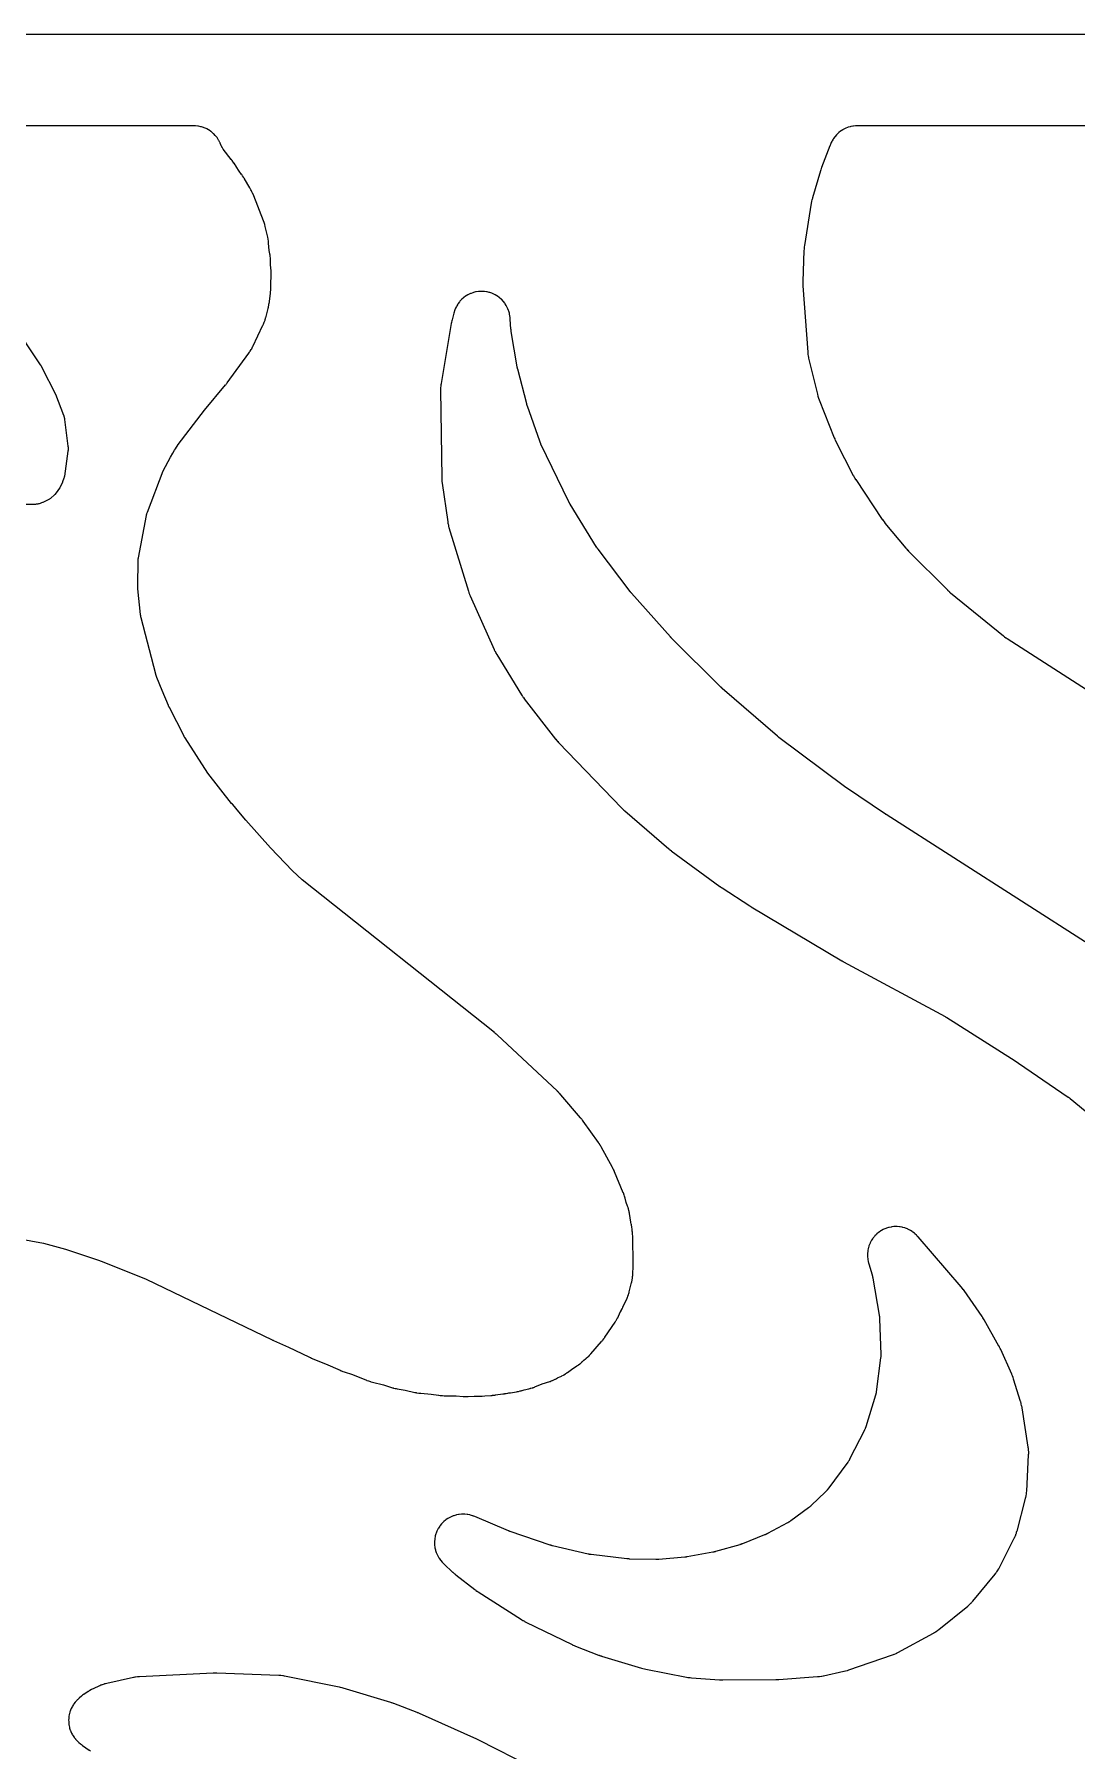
# Model space of a CAD drawing. Header units: millimetres. Extents: x 0 to 300, y 0 to 300.
# Drawn here: x 117.7 to 208.9, y 150 to 300.1 of the extents above; entities that cross this region are included whole.
import ezdxf

# ---------------------------------------------------------------- set-up
doc = ezdxf.new("R2010")
doc.units = ezdxf.units.MM
doc.layers.add('CUT', color=7, linetype='CONTINUOUS')

msp = doc.modelspace()

# ---------------------------------------------------------------- linework, layer by layer
at = {"layer": 'CUT'}
for points in [[(1.4375, 300.0625), (298.5266, 300.0625), (299.4119, 300.0625), (299.4853, 300.0589), (299.5435, 300.0503), (299.6005, 300.036), (299.6559, 300.0162), (299.7091, 299.991), (299.7595, 299.9608), (299.8068, 299.9257), (299.8503, 299.8863), (299.8898, 299.8427), (299.9249, 299.7954), (299.9551, 299.745), (299.9802, 299.6918), (300.0001, 299.6365), (300.0143, 299.5794), (300.023, 299.5212), (300.0266, 299.4478), (300.0266, 298.5625), (300.0266, 1.4375)], [(114.3996, 195.144), (118.5359, 194.3848), (120.4725, 193.8563), (123.3666, 192.8916), (123.8387, 192.7055), (127.5262, 191.2347), (138.5505, 185.9152), (138.5541, 185.9134), (138.5798, 185.9013), (138.5837, 185.8994), (138.6158, 185.8845), (138.6197, 185.8827), (138.6451, 185.8711), (138.6493, 185.8692), (139.9609, 185.2824), (141.7383, 184.4301), (141.7465, 184.4262), (141.8041, 184.3996), (141.8131, 184.3956), (141.8854, 184.3636), (141.8943, 184.3598), (141.9518, 184.3355), (141.9613, 184.3316), (143.1989, 183.8336), (144.4808, 183.2601), (144.4949, 183.254), (144.5871, 183.2156), (144.6013, 183.2098), (144.7182, 183.1646), (144.7326, 183.1592), (144.8266, 183.1255), (144.8411, 183.1205), (145.5583, 182.8843), (146.8005, 182.3844), (146.821, 182.3766), (146.955, 182.3283), (146.9757, 182.3213), (147.1459, 182.2669), (147.1669, 182.2606), (147.304, 182.2222), (147.3252, 182.2167), (148.2904, 181.9841), (148.9781, 181.7576), (148.9899, 181.7538), (149.0668, 181.7302), (149.0786, 181.7267), (149.1252, 181.7135), (149.1491, 181.7072), (149.3054, 181.6697), (149.3296, 181.6644), (149.377, 181.6551), (149.3891, 181.6528), (149.4683, 181.6389), (149.4805, 181.6369), (150.1818, 181.5285), (151.0284, 181.3246), (151.0403, 181.3218), (151.1181, 181.3047), (151.1301, 181.3022), (151.1771, 181.2929), (151.2012, 181.2887), (151.3585, 181.2641), (151.3828, 181.2609), (151.4303, 181.2554), (151.4425, 181.2541), (151.5218, 181.2467), (151.534, 181.2457), (152.4418, 181.1793), (153.0839, 181.08), (153.1043, 181.0773), (153.2367, 181.0614), (153.2572, 181.0593), (153.4239, 181.0451), (153.4444, 181.0437), (153.5776, 181.037), (153.5982, 181.0363), (154.6268, 181.0194), (155.2317, 180.9751), (155.2493, 180.9741), (155.3642, 180.9691), (155.3819, 180.9686), (155.5261, 180.9665), (155.5438, 180.9666), (155.6587, 180.9683), (155.6764, 180.9689), (156.2186, 180.9932), (156.4411, 180.9895), (156.459, 180.9895), (156.5754, 180.9911), (156.5933, 180.9916), (156.7392, 180.9979), (156.7571, 180.9989), (156.8732, 181.0075), (156.891, 181.009), (157.1371, 181.0345), (157.6621, 181.058), (157.6783, 181.059), (157.7833, 181.0666), (157.7995, 181.0679), (157.9311, 181.081), (157.9472, 181.0828), (158.0517, 181.096), (158.0677, 181.0983), (158.7039, 181.1964), (158.8612, 181.2126), (158.8772, 181.2145), (158.9806, 181.228), (158.9965, 181.2303), (159.1258, 181.2507), (159.1416, 181.2534), (159.2441, 181.2724), (159.2599, 181.2755), (159.3713, 181.2993), (159.9062, 181.3817), (159.9173, 181.3835), (159.9949, 181.397), (160.0064, 181.3991), (160.057, 181.4089), (160.0813, 181.4141), (160.2321, 181.4499), (160.2552, 181.4558), (160.2952, 181.467), (160.306, 181.4701), (160.3805, 181.4925), (160.3926, 181.4962), (160.5805, 181.5569), (160.981, 181.6423), (160.9937, 181.6451), (161.0759, 181.6645), (161.0885, 181.6676), (161.1377, 181.6804), (161.1627, 181.6874), (161.3242, 181.7368), (161.3489, 181.7449), (161.3968, 181.7618), (161.409, 181.7663), (161.488, 181.7962), (161.5001, 181.8009), (162.1607, 182.0673), (162.8205, 182.2804), (162.8378, 182.2863), (162.9497, 182.3262), (162.9668, 182.3326), (163.0331, 182.3586), (163.0667, 182.3729), (163.282, 182.4728), (163.3147, 182.4892), (163.3774, 182.523), (163.3933, 182.5319), (163.496, 182.5915), (163.5117, 182.6009), (163.5623, 182.6324), (163.6871, 182.6827), (163.6993, 182.6878), (163.7783, 182.7217), (163.7904, 182.727), (163.8374, 182.7484), (163.8612, 182.7599), (164.0122, 182.8369), (164.0582, 182.8629), (164.2018, 182.9529), (164.2239, 182.9674), (164.2664, 182.9967), (164.2772, 183.0044), (164.3469, 183.0547), (164.3575, 183.0625), (164.8324, 183.4218), (165.1672, 183.6299), (165.1779, 183.6367), (165.2472, 183.6819), (165.2578, 183.6889), (165.299, 183.717), (165.3197, 183.7318), (165.4505, 183.8294), (165.49, 183.8615), (165.6121, 183.9699), (165.6308, 183.9872), (165.6666, 184.0218), (165.6756, 184.0307), (165.7339, 184.0895), (165.7428, 184.0986), (165.7831, 184.1411), (165.9311, 184.253), (165.9432, 184.2624), (166.021, 184.3245), (166.0329, 184.3342), (166.0787, 184.3727), (166.1016, 184.393), (166.2473, 184.5286), (166.2692, 184.5501), (166.3108, 184.593), (166.3213, 184.6042), (166.3888, 184.6774), (166.399, 184.6888), (167.3461, 185.7713), (167.3582, 185.7854), (167.4347, 185.8786), (167.4463, 185.8931), (167.5387, 186.013), (167.5498, 186.0279), (167.6205, 186.1256), (167.6311, 186.1408), (168.5227, 187.4579), (168.5284, 187.4665), (168.5681, 187.5274), (168.574, 187.5366), (168.5993, 187.577), (168.6111, 187.5967), (168.6825, 187.7209), (168.6931, 187.7403), (168.711, 187.7742), (168.7158, 187.7835), (168.7481, 187.8477), (168.7533, 187.8581), (168.9779, 188.3258), (168.9885, 188.3429), (168.9984, 188.3595), (169.0613, 188.4682), (169.0706, 188.4851), (169.145, 188.6241), (169.1539, 188.6412), (169.2096, 188.7538), (169.2179, 188.7713), (169.5733, 189.5521), (169.5786, 189.5642), (169.6125, 189.6433), (169.6176, 189.6555), (169.6369, 189.7034), (169.6462, 189.7282), (169.7034, 189.8904), (169.7117, 189.9155), (169.7267, 189.965), (169.7304, 189.9777), (169.7535, 190.0605), (169.757, 190.0733), (169.7597, 190.0838), (169.7627, 190.0946), (169.7666, 190.1089), (169.9737, 190.9195), (169.9774, 190.9346), (169.9999, 191.033), (170.0031, 191.0482), (170.0151, 191.1077), (170.0204, 191.1383), (170.0499, 191.3379), (170.0537, 191.3687), (170.0594, 191.4291), (170.0607, 191.4446), (170.0676, 191.5453), (170.0685, 191.5608), (170.1072, 192.4573), (170.1075, 192.465), (170.1091, 192.5183), (170.1093, 192.5265), (170.1104, 192.5929), (170.1105, 192.601), (170.1106, 192.6535), (170.1106, 192.6621), (170.0869, 194.7953), (170.0863, 194.8169), (170.0796, 194.9572), (170.0782, 194.9788), (170.0636, 195.1544), (170.0614, 195.1759), (170.0447, 195.3154), (170.0417, 195.3368), (170.0286, 195.4209), (170.0273, 195.4578), (170.0265, 195.4749), (170.0223, 195.5419), (170.0191, 195.5762), (169.9924, 195.798), (169.9873, 195.832), (169.9754, 195.8981), (169.9721, 195.915), (169.9492, 196.0244), (169.9455, 196.0412), (169.9049, 196.2107), (169.785, 196.9772), (169.7823, 196.9926), (169.7639, 197.093), (169.7609, 197.1084), (169.7483, 197.1684), (169.741, 197.1989), (169.6886, 197.396), (169.6797, 197.4261), (169.6609, 197.4844), (169.6559, 197.4993), (169.622, 197.5956), (169.6166, 197.6103), (169.4921, 197.9364), (169.4066, 198.2938), (169.4037, 198.3057), (169.3836, 198.3826), (169.3804, 198.3944), (169.3674, 198.4405), (169.3602, 198.4639), (169.3108, 198.615), (169.3027, 198.6381), (169.2859, 198.6829), (169.2815, 198.6943), (169.2522, 198.7683), (169.2476, 198.7796), (168.4847, 200.5942), (168.4787, 200.608), (168.4384, 200.6976), (168.432, 200.7113), (168.3785, 200.8224), (168.3718, 200.8359), (168.327, 200.9233), (168.32, 200.9367), (168.2892, 200.9932), (167.3128, 202.7859), (167.3123, 202.7867), (167.3033, 202.8027), (167.2429, 202.906), (167.2334, 202.9217), (167.1536, 203.0488), (167.1436, 203.0643), (167.077, 203.1636), (167.0665, 203.1787), (165.7327, 205.0415), (165.725, 205.052), (165.6742, 205.1199), (165.6662, 205.1302), (165.6483, 205.1531), (165.6464, 205.1555), (165.6063, 205.2066), (165.6005, 205.214), (165.6003, 205.2143), (165.5807, 205.2392), (165.5726, 205.2494), (165.5188, 205.3149), (165.5104, 205.3249), (163.7692, 207.3553), (163.7583, 207.3677), (163.6863, 207.4472), (163.675, 207.4593), (163.5818, 207.5566), (163.5702, 207.5683), (163.4939, 207.6438), (163.4937, 207.644), (163.4934, 207.6442), (163.4815, 207.6557), (158.2191, 212.5772), (158.2101, 212.5854), (158.1511, 212.6385), (158.1419, 212.6465), (158.1302, 212.6566), (158.0606, 212.7168), (158.0516, 212.7244), (157.9921, 212.7738), (157.9823, 212.7818), (141.179, 226.1496), (140.323, 226.9401), (138.3997, 228.9495), (136.235, 231.3413), (135.471, 232.2568), (135.2351, 232.5394), (135.0618, 232.7471), (134.9954, 232.8267), (132.9121, 235.4615), (130.9259, 238.5438), (130.9198, 238.5533), (130.9058, 238.5756), (130.8999, 238.5853), (130.8927, 238.597), (130.8869, 238.6067), (130.8734, 238.6294), (130.8677, 238.6392), (130.8613, 238.6505), (130.8557, 238.6603), (130.8457, 238.6781), (130.8432, 238.683), (130.8384, 238.6922), (129.5533, 241.207), (129.549, 241.2154), (129.5393, 241.235), (129.5351, 241.2434), (129.5302, 241.2535), (129.5262, 241.2619), (129.5169, 241.2815), (129.513, 241.29), (129.5085, 241.2997), (129.5047, 241.3082), (129.4958, 241.3281), (129.492, 241.3366), (129.4875, 241.3471), (129.4838, 241.3557), (129.4753, 241.3757), (129.4717, 241.3843), (128.936, 242.6899), (128.4673, 243.832), (128.4616, 243.846), (128.4488, 243.8789), (128.4434, 243.893), (128.437, 243.9103), (128.4318, 243.9245), (128.4201, 243.9578), (128.4152, 243.9721), (128.4097, 243.9886), (128.405, 244.0029), (128.3944, 244.0366), (128.39, 244.0511), (128.3847, 244.0687), (128.3806, 244.0833), (128.3711, 244.1173), (128.3672, 244.1319), (127.0853, 249.0495), (127.0836, 249.0564), (127.0796, 249.0723), (127.0788, 249.0753), (127.0717, 249.1064), (127.0584, 249.169), (127.0542, 249.1905), (127.0494, 249.2206), (127.0382, 249.3007), (127.034, 249.3351), (126.8069, 251.5824), (126.8057, 251.5952), (126.8031, 251.6249), (126.8021, 251.6376), (126.801, 251.6528), (126.8002, 251.6655), (126.7984, 251.6949), (126.7978, 251.7075), (126.7971, 251.7221), (126.7967, 251.7348), (126.7958, 251.7644), (126.7955, 251.7771), (126.7952, 251.7925), (126.7951, 251.8052), (126.7951, 251.8348), (126.7951, 251.8475), (126.8215, 254.0184), (126.8216, 254.0283), (126.822, 254.0437), (126.8229, 254.0691), (126.8247, 254.1031), (126.8254, 254.1133), (126.8259, 254.1186), (126.8264, 254.1236), (126.8298, 254.1532), (126.8385, 254.2188), (126.8446, 254.258), (126.8469, 254.2712), (126.8487, 254.281), (127.5496, 257.9839), (127.5515, 257.9938), (127.5546, 258.0092), (127.5601, 258.0345), (127.5679, 258.0683), (127.5753, 258.0982), (127.5817, 258.1219), (127.5854, 258.1353), (127.5868, 258.1403), (127.5956, 258.1693), (127.6162, 258.2335), (127.6293, 258.2716), (127.6341, 258.2844), (127.6377, 258.2939), (129.0246, 261.9064), (129.6389, 263.107), (129.8549, 263.4551), (130.0134, 263.7105), (130.0855, 263.8267), (130.323, 264.2094), (132.6402, 267.2048), (134.4717, 269.4056), (134.4774, 269.4126), (134.5169, 269.4615), (134.5229, 269.4691), (134.5711, 269.5308), (134.5769, 269.5383), (134.6142, 269.5877), (134.6202, 269.5959), (136.5058, 272.1812), (136.5139, 272.1926), (136.5657, 272.2671), (136.5735, 272.2786), (136.6035, 272.3241), (136.6184, 272.3478), (136.7111, 272.5036), (136.7248, 272.5279), (136.7505, 272.5759), (136.757, 272.5883), (136.7646, 272.6035), (136.782, 272.6356), (136.7895, 272.65), (136.8371, 272.7438), (136.8443, 272.7583), (137.736, 274.6397), (137.7436, 274.6565), (137.7468, 274.6638), (137.7716, 274.7158), (137.7776, 274.7289), (137.816, 274.8149), (137.8218, 274.8282), (137.8436, 274.8804), (137.8541, 274.9074), (137.9182, 275.0844), (137.9274, 275.1119), (137.9441, 275.166), (137.9482, 275.1799), (137.9737, 275.2705), (137.9775, 275.2845), (138.1866, 276.1006), (138.1905, 276.1167), (138.2143, 276.2217), (138.2178, 276.2379), (138.244, 276.3704), (138.247, 276.3867), (138.265, 276.4928), (138.2676, 276.5092), (138.3922, 277.3909), (138.3936, 277.4013), (138.4026, 277.4745), (138.4038, 277.4854), (138.4089, 277.5335), (138.4109, 277.5567), (138.4204, 277.7015), (138.4214, 277.7239), (138.4225, 277.7628), (138.4227, 277.7733), (138.4235, 277.8462), (138.4235, 277.858), (138.4187, 278.4011), (138.4549, 278.8208), (138.4559, 278.834), (138.4614, 278.9198), (138.4621, 278.9331), (138.4642, 278.9847), (138.4648, 279.0112), (138.4644, 279.1832), (138.4637, 279.2096), (138.4613, 279.2613), (138.4606, 279.2745), (138.4547, 279.3603), (138.4537, 279.3735), (138.4051, 279.909), (138.4015, 280.3149), (138.4012, 280.3281), (138.3985, 280.4137), (138.398, 280.4269), (138.3953, 280.4784), (138.3933, 280.5047), (138.3767, 280.6752), (138.3736, 280.7014), (138.3663, 280.7524), (138.3643, 280.7655), (138.3504, 280.85), (138.3481, 280.863), (138.2908, 281.1697), (138.2325, 281.8131), (138.2303, 281.8334), (138.2137, 281.9654), (138.2109, 281.9856), (138.1845, 282.1504), (138.1809, 282.1705), (138.1554, 282.3011), (138.1512, 282.3211), (137.9347, 283.259), (137.9295, 283.2795), (137.8939, 283.4122), (137.8881, 283.4326), (137.8376, 283.5974), (137.831, 283.6175), (137.7862, 283.7474), (137.7789, 283.7672), (136.9417, 285.9395), (136.9364, 285.9528), (136.9011, 286.0383), (136.8955, 286.0514), (136.873, 286.1023), (136.8609, 286.1281), (136.7783, 286.2936), (136.765, 286.3188), (136.7378, 286.3673), (136.7307, 286.3797), (136.6836, 286.4594), (136.6762, 286.4715), (136.5785, 286.6281), (136.1195, 287.4343), (136.1104, 287.4497), (136.0497, 287.5492), (136.0401, 287.5644), (135.9603, 287.6869), (135.9503, 287.7018), (135.8838, 287.7975), (135.8733, 287.812), (135.661, 288.0989), (135.3983, 288.52), (135.3878, 288.5362), (135.3181, 288.6404), (135.3071, 288.6562), (135.2155, 288.784), (135.204, 288.7995), (135.1278, 288.8989), (135.1158, 288.914), (135.0946, 288.9399), (135.0379, 289.021), (135.0298, 289.0323), (134.9764, 289.1049), (134.9681, 289.116), (134.2729, 290.0178), (134.2663, 290.0264), (134.263, 290.0308), (134.2337, 290.0722), (134.1958, 290.129), (134.1543, 290.1976), (134.1289, 290.2442), (134.0938, 290.316), (134.0614, 290.3904), (134.0547, 290.4063), (134.0155, 290.5014), (134.0095, 290.5153), (133.9858, 290.569), (133.9729, 290.5962), (133.8861, 290.7685), (133.8564, 290.8209), (133.7541, 290.9814), (133.7193, 291.0305), (133.6015, 291.18), (133.5619, 291.2254), (133.4297, 291.3623), (133.3858, 291.4035), (133.2406, 291.5265), (133.1927, 291.563), (133.0359, 291.6709), (132.9846, 291.7024), (132.8178, 291.794), (132.7636, 291.8203), (132.5885, 291.8947), (132.5319, 291.9154), (132.3502, 291.9718), (132.2918, 291.9868), (132.1054, 292.0247), (132.0458, 292.0338), (131.8538, 292.0531), (131.8238, 292.0554), (131.7651, 292.0583), (131.7501, 292.0589), (131.6522, 292.0614), (131.6372, 292.0615), (111.0882, 292.0615)], [(231.3528, 292.0615), (189.7582, 292.0615), (189.744, 292.0614), (189.652, 292.0592), (189.6378, 292.0587), (189.5826, 292.0561), (189.5543, 292.0541), (189.3736, 292.037), (189.3175, 292.029), (189.1416, 291.9953), (189.0865, 291.9821), (188.9146, 291.932), (188.861, 291.9137), (188.6946, 291.8476), (188.643, 291.8243), (188.4835, 291.7428), (188.4343, 291.7147), (188.2832, 291.6186), (188.2369, 291.5859), (188.0956, 291.476), (188.0525, 291.4392), (187.9222, 291.3164), (187.8828, 291.2756), (187.7646, 291.1411), (187.7293, 291.0968), (187.6243, 290.9518), (187.5933, 290.9044), (187.5024, 290.75), (187.476, 290.6999), (187.3991, 290.5355), (187.3877, 290.5095), (187.3653, 290.455), (187.3608, 290.4438), (187.3324, 290.3707), (187.3282, 290.3594), (187.3241, 290.3482), (187.3214, 290.3409), (187.315, 290.324), (187.3123, 290.3168), (186.5799, 288.4137), (186.5759, 288.4032), (186.5491, 288.3293), (186.5451, 288.3179), (186.5135, 288.2252), (186.5098, 288.214), (186.4863, 288.1402), (186.4825, 288.1281), (185.7842, 285.766), (185.779, 285.7473), (185.7473, 285.6259), (185.7427, 285.6071), (185.7079, 285.4536), (185.7039, 285.4347), (185.6801, 285.3114), (185.6768, 285.2924), (185.0873, 281.608), (185.0847, 281.5898), (185.0694, 281.4713), (185.0673, 281.453), (185.0528, 281.3038), (185.0513, 281.2855), (185.0433, 281.1662), (185.0424, 281.1479), (184.9456, 278.4662), (184.9453, 278.45), (184.9443, 278.3451), (184.9444, 278.329), (184.9467, 278.1973), (184.9472, 278.1812), (184.9519, 278.0764), (184.9528, 278.0603), (185.3675, 272.276), (185.3686, 272.2636), (185.3761, 272.1827), (185.3773, 272.1702), (185.3829, 272.1217), (185.3862, 272.0969), (185.4113, 271.9364), (185.4156, 271.9118), (185.4252, 271.8639), (185.4277, 271.8516), (185.4453, 271.7723), (185.4481, 271.7601), (186.2176, 268.592), (186.2228, 268.5719), (186.2593, 268.4418), (186.2652, 268.4218), (186.3165, 268.2602), (186.3232, 268.2405), (186.3686, 268.1132), (186.3759, 268.0938), (187.6857, 264.7849), (187.6912, 264.7715), (187.7282, 264.6844), (187.734, 264.6711), (187.783, 264.5629), (187.7892, 264.5497), (187.8303, 264.4645), (187.8368, 264.4515), (189.3512, 261.4993), (189.3592, 261.4842), (189.4128, 261.3868), (189.4212, 261.3719), (189.4919, 261.2516), (189.5007, 261.237), (189.5597, 261.1428), (189.569, 261.1284), (191.8867, 257.6519), (191.8957, 257.6389), (191.9551, 257.5547), (191.9644, 257.5419), (192.0417, 257.4382), (192.0513, 257.4256), (192.1151, 257.3447), (192.125, 257.3324), (193.9559, 255.1307), (193.9648, 255.1202), (194.0235, 255.0528), (194.0327, 255.0425), (194.1083, 254.9596), (194.1177, 254.9495), (194.1795, 254.8849), (194.1891, 254.8751), (197.5822, 251.482), (197.5932, 251.4713), (197.6655, 251.4026), (197.6767, 251.3922), (197.7697, 251.3083), (197.7812, 251.2982), (197.857, 251.2332), (197.8687, 251.2234), (202.4747, 247.4754), (202.4878, 247.465), (202.5741, 247.3987), (202.5876, 247.3886), (202.6982, 247.3084), (202.7119, 247.2988), (202.8018, 247.2374), (202.8157, 247.2281), (213.419, 240.4111)], [(209.9689, 220.4909), (192.2193, 231.8464), (192.2091, 231.853), (192.2003, 231.8587), (192.1943, 231.8626), (192.1801, 231.872), (192.174, 231.8761), (188.6669, 234.2413), (188.6632, 234.2439), (188.6544, 234.2499), (188.6507, 234.2524), (188.6419, 234.2585), (188.6373, 234.2617), (188.6267, 234.2691), (188.6221, 234.2723), (188.6169, 234.276), (188.6124, 234.2792), (188.6018, 234.2868), (188.5979, 234.2896), (188.5894, 234.2958), (188.5774, 234.3047), (188.5721, 234.3086), (182.8512, 238.5928), (182.846, 238.5967), (182.834, 238.6059), (182.8288, 238.6098), (182.8166, 238.6193), (182.8103, 238.6242), (182.7957, 238.6356), (182.7894, 238.6406), (182.7823, 238.6463), (182.776, 238.6513), (182.7616, 238.6631), (182.7554, 238.6682), (182.7523, 238.6707), (182.7451, 238.6768), (182.7283, 238.6911), (182.7211, 238.6972), (177.9036, 242.8685), (177.8989, 242.8726), (177.8879, 242.8823), (177.8832, 242.8864), (177.872, 242.8964), (177.8663, 242.9015), (177.853, 242.9136), (177.8473, 242.9188), (177.8407, 242.9248), (177.8351, 242.93), (177.8219, 242.9424), (177.8163, 242.9477), (177.8135, 242.9504), (177.8069, 242.9567), (177.7917, 242.9716), (177.7851, 242.978), (173.4661, 247.2692), (173.4621, 247.2733), (173.4527, 247.2827), (173.4487, 247.2868), (173.4392, 247.2965), (173.4343, 247.3015), (173.423, 247.3132), (173.4181, 247.3183), (173.4125, 247.3242), (173.4077, 247.3293), (173.3965, 247.3412), (173.3918, 247.3464), (173.3894, 247.349), (173.3838, 247.3551), (173.3707, 247.3695), (173.3652, 247.3757), (169.967, 251.2011), (169.9623, 251.2065), (169.9513, 251.2191), (169.9466, 251.2245), (169.9355, 251.2374), (169.9298, 251.2441), (169.9166, 251.2597), (169.911, 251.2664), (169.9045, 251.2742), (169.8989, 251.2811), (169.886, 251.297), (169.8805, 251.3039), (169.8777, 251.3074), (169.8713, 251.3156), (169.8564, 251.3347), (169.8501, 251.343), (167.038, 255.0557), (167.0317, 255.0642), (167.0171, 255.084), (167.0109, 255.0925), (167.0034, 255.1028), (166.9973, 255.1113), (166.9833, 255.1313), (166.9773, 255.1399), (166.9704, 255.1499), (166.9645, 255.1586), (166.9509, 255.179), (166.9451, 255.1877), (166.9381, 255.1985), (166.9324, 255.2073), (166.9193, 255.228), (166.9137, 255.2368), (164.5986, 258.9723), (164.5924, 258.9825), (164.578, 259.0064), (164.5719, 259.0167), (164.5645, 259.0293), (164.5586, 259.0397), (164.5448, 259.0639), (164.539, 259.0744), (164.5324, 259.0864), (164.5267, 259.097), (164.5136, 259.1216), (164.5081, 259.1322), (164.5014, 259.1452), (164.496, 259.1558), (164.4836, 259.1808), (164.4783, 259.1916), (162.047, 264.2436), (162.0417, 264.2547), (162.0296, 264.2808), (162.0245, 264.2921), (162.0183, 264.3058), (162.0133, 264.3171), (162.0019, 264.3435), (161.9971, 264.3549), (161.9917, 264.3679), (161.987, 264.3794), (161.9764, 264.4061), (161.9719, 264.4176), (161.9665, 264.4316), (161.9621, 264.4432), (161.9522, 264.4702), (161.948, 264.4818), (160.8653, 267.5533), (160.8622, 267.5622), (160.855, 267.5831), (160.852, 267.5921), (160.8484, 267.603), (160.8455, 267.612), (160.8388, 267.6331), (160.836, 267.6421), (160.8328, 267.6525), (160.8301, 267.6616), (160.8239, 267.6828), (160.8213, 267.6918), (160.8181, 267.703), (160.8156, 267.7121), (160.8098, 267.7334), (160.8074, 267.7425), (160.0109, 270.8001), (160.0084, 270.8097), (160.0029, 270.832), (160.0005, 270.8417), (159.9977, 270.8534), (159.9955, 270.863), (159.9904, 270.8855), (159.9883, 270.8952), (159.9859, 270.9063), (159.9839, 270.916), (159.9793, 270.9386), (159.9774, 270.9483), (159.9751, 270.9602), (159.9733, 270.9699), (159.9693, 270.9926), (159.9676, 271.0024), (159.4493, 274.0779), (159.4477, 274.088), (159.444, 274.1115), (159.4424, 274.1216), (159.4406, 274.134), (159.4392, 274.1441), (159.4361, 274.1677), (159.4348, 274.1779), (159.4333, 274.1896), (159.4322, 274.1997), (159.4295, 274.2234), (159.4285, 274.2336), (159.4272, 274.246), (159.4263, 274.2562), (159.4242, 274.2799), (159.4234, 274.2901), (159.3572, 275.1585), (159.3522, 275.2236), (159.3509, 275.238), (159.3415, 275.3318), (159.3399, 275.3463), (159.3328, 275.4025), (159.3285, 275.4312), (159.2966, 275.6143), (159.2839, 275.6709), (159.235, 275.8476), (159.2169, 275.9027), (159.1512, 276.074), (159.1279, 276.127), (159.046, 276.2911), (159.0176, 276.3417), (158.9203, 276.4971), (158.8871, 276.5447), (158.7752, 276.69), (158.7377, 276.7342), (158.6123, 276.868), (158.5706, 276.9083), (158.4329, 277.0294), (158.3875, 277.0655), (158.2387, 277.1727), (158.1901, 277.2043), (158.0316, 277.2966), (157.9802, 277.3234), (157.8135, 277.4), (157.7597, 277.4216), (157.5865, 277.4818), (157.5309, 277.4982), (157.3526, 277.5413), (157.2957, 277.5522), (157.1141, 277.5779), (157.0564, 277.5833), (156.8732, 277.5914), (156.8152, 277.5911), (156.632, 277.5815), (156.5743, 277.5757), (156.393, 277.5484), (156.3361, 277.537), (156.1583, 277.4923), (156.1028, 277.4755), (155.93, 277.4139), (155.8764, 277.3918), (155.7105, 277.3138), (155.6592, 277.2866), (155.5016, 277.1929), (155.4532, 277.1609), (155.3053, 277.0524), (155.2603, 277.0159), (155.1236, 276.8937), (155.0823, 276.853), (154.958, 276.7181), (154.9208, 276.6736), (154.8101, 276.5274), (154.7774, 276.4795), (154.6814, 276.3233), (154.6534, 276.2725), (154.573, 276.1077), (154.55, 276.0544), (154.4849, 275.8803), (154.4755, 275.8529), (154.4582, 275.7989), (154.454, 275.785), (154.4274, 275.6946), (154.4235, 275.6806), (154.2723, 275.1143), (154.2688, 275.1008), (154.2474, 275.0125), (154.2443, 274.9989), (154.22, 274.8874), (154.2172, 274.8738), (154.2, 274.7846), (154.1975, 274.7708), (153.3087, 269.5255), (153.3066, 269.5121), (153.2938, 269.4247), (153.292, 269.4113), (153.2855, 269.3586), (153.2828, 269.3316), (153.2692, 269.1555), (153.2677, 269.1284), (153.266, 269.0754), (153.2657, 269.0618), (153.2649, 268.9735), (153.2649, 268.9599), (153.2652, 268.9393), (153.3671, 261.2949), (153.3677, 261.2755), (153.3734, 261.1498), (153.3746, 261.1305), (153.3869, 260.9731), (153.3887, 260.9539), (153.4026, 260.8288), (153.405, 260.8096), (153.8902, 257.4256), (153.8918, 257.4148), (153.904, 257.3394), (153.906, 257.3282), (153.9149, 257.2789), (153.9197, 257.2553), (153.9525, 257.1085), (153.958, 257.086), (153.9683, 257.047), (153.9712, 257.0365), (153.9918, 256.9639), (153.9952, 256.9521), (155.6984, 251.3905), (155.704, 251.373), (155.7426, 251.2597), (155.7488, 251.2424), (155.8015, 251.1018), (155.8082, 251.0847), (155.8536, 250.974), (155.8608, 250.957), (157.9547, 246.2674), (157.9629, 246.2497), (158.0183, 246.1358), (158.0271, 246.1184), (158.1012, 245.9777), (158.1106, 245.9606), (158.1732, 245.8505), (158.1832, 245.8337), (160.3389, 242.317), (160.3479, 242.3028), (160.4074, 242.2116), (160.4167, 242.1976), (160.4946, 242.0852), (160.5043, 242.0716), (160.5689, 241.9838), (160.579, 241.9704), (163.3289, 238.4395), (163.3388, 238.4272), (163.4038, 238.3481), (163.414, 238.336), (163.4981, 238.2389), (163.5086, 238.2272), (163.5777, 238.1516), (163.5885, 238.1401), (169.1152, 232.403), (169.1252, 232.3929), (169.1909, 232.3278), (169.2011, 232.3179), (169.2856, 232.2382), (169.296, 232.2286), (169.3648, 232.1667), (169.3754, 232.1573), (173.215, 228.8623), (173.2232, 228.8555), (173.2804, 228.8081), (173.2892, 228.8009), (173.3616, 228.7433), (173.3705, 228.7364), (173.4285, 228.6919), (173.4381, 228.6847), (177.694, 225.5578), (177.701, 225.5528), (177.7494, 225.5182), (177.7569, 225.513), (177.8179, 225.4709), (177.8254, 225.4658), (177.8741, 225.4332), (177.8821, 225.428), (180.3107, 223.8606), (180.315, 223.8579), (180.3446, 223.8392), (180.3491, 223.8363), (180.3863, 223.8133), (180.3908, 223.8105), (180.4202, 223.7925), (180.4251, 223.7896), (188.3629, 219.0592), (188.368, 219.0562), (188.404, 219.0352), (188.4095, 219.032), (188.4546, 219.0064), (188.4601, 219.0033), (188.496, 218.9835), (188.5019, 218.9802), (197.3906, 214.181), (197.3961, 214.178), (197.409, 214.1709), (197.4146, 214.1679), (197.4278, 214.1605), (197.4345, 214.1567), (197.4502, 214.1478), (197.457, 214.1439), (197.4647, 214.1394), (197.4714, 214.1354), (197.487, 214.1262), (197.4937, 214.1222), (197.4971, 214.1202), (197.5049, 214.1154), (197.5232, 214.104), (197.531, 214.0992), (203.1794, 210.5256), (203.188, 210.5202), (203.1964, 210.5147), (203.2068, 210.508), (203.2135, 210.5037), (203.2227, 210.4976), (203.2282, 210.494), (203.24, 210.4861), (203.2446, 210.4829), (208.1563, 207.1456), (208.1647, 207.1398), (208.1844, 207.1261), (208.1928, 207.1202), (208.2029, 207.113), (208.2112, 207.107), (208.2306, 207.0929), (208.2388, 207.0868), (208.2483, 207.0797), (208.2564, 207.0735), (208.2754, 207.0589), (208.2835, 207.0527), (208.2934, 207.0449), (208.3014, 207.0386), (208.3201, 207.0236), (208.328, 207.0171), (211.7666, 204.1908)], [(115.7691, 274.8935), (118.266, 271.175), (118.2734, 271.1637), (118.2908, 271.1371), (118.2981, 271.1256), (118.3069, 271.1115), (118.3141, 271.1), (118.3306, 271.0728), (118.3375, 271.0611), (118.3455, 271.0476), (118.3523, 271.0358), (118.3679, 271.0082), (118.3745, 270.9963), (118.3825, 270.9817), (118.389, 270.9697), (118.4038, 270.9416), (118.41, 270.9295), (119.587, 268.6139), (120.3014, 266.7539), (120.3062, 266.7411), (120.3126, 266.7238), (120.3298, 266.6721), (120.3558, 266.5851), (120.3573, 266.5796), (120.3629, 266.5553), (120.3811, 266.4656), (120.3904, 266.4115), (120.393, 266.3932), (120.3948, 266.3796), (120.6875, 264.0411), (120.6887, 264.0312), (120.6905, 264.0159), (120.693, 263.9905), (120.6959, 263.9565), (120.698, 263.9262), (120.6982, 263.9219), (120.6994, 263.8685), (120.6988, 263.7958), (120.6956, 263.7268), (120.6915, 263.6782), (120.6871, 263.6379), (120.6854, 263.6249), (120.6841, 263.615), (120.3762, 261.4412), (120.3745, 261.4297), (120.3721, 261.4142), (120.3638, 261.3684), (120.3526, 261.3149), (120.339, 261.2616), (120.208, 260.9231), (120.203, 260.91), (120.2024, 260.9086), (120.1973, 260.8953), (119.9681, 260.4217), (119.7871, 260.144), (119.7607, 260.1034), (119.7554, 260.0953), (119.7479, 260.0839), (119.7445, 260.0797), (119.547, 259.8425), (119.1494, 259.4759), (119.1057, 259.4509), (119.064, 259.4285), (118.4841, 259.1365), (118.4478, 259.1192), (118.3805, 259.089), (118.3057, 259.0593), (118.255, 259.0419), (118.1778, 259.019), (118.1258, 259.0061), (118.0469, 258.9903), (117.9939, 258.9821), (117.9139, 258.9734), (117.8403, 258.9687), (117.8001, 258.967), (116.9333, 258.9504)], [(166.003, 146.146), (156.6138, 150.9217), (156.6074, 150.9249), (156.5631, 150.9468), (156.5562, 150.9501), (156.5006, 150.9767), (156.4938, 150.9799), (156.4496, 151.0003), (156.4424, 151.0036), (151.4183, 153.2486), (151.4115, 153.2515), (151.3643, 153.272), (151.357, 153.2751), (151.2977, 153.2997), (151.2905, 153.3027), (151.2435, 153.3216), (151.2358, 153.3246), (149.1694, 154.1209), (149.1596, 154.1246), (149.0914, 154.1495), (149.0808, 154.1533), (148.9951, 154.1828), (148.9847, 154.1863), (148.9166, 154.2084), (148.9054, 154.2119), (144.7559, 155.4675), (144.7421, 155.4714), (144.6528, 155.4961), (144.639, 155.4998), (144.5261, 155.5282), (144.5123, 155.5315), (144.4219, 155.5519), (144.4079, 155.5549), (139.6336, 156.5163), (139.6218, 156.5186), (139.5447, 156.5325), (139.5328, 156.5345), (139.4863, 156.5419), (139.4624, 156.5453), (139.3068, 156.5638), (139.2828, 156.5661), (139.2358, 156.5698), (139.2238, 156.5706), (139.1456, 156.5752), (139.1335, 156.5757), (133.6993, 156.782), (133.6863, 156.7824), (133.6021, 156.7838), (133.5892, 156.7838), (133.4834, 156.7833), (133.4705, 156.7831), (133.3863, 156.7808), (133.3734, 156.7803), (126.9495, 156.4689), (126.937, 156.4682), (126.8555, 156.4625), (126.843, 156.4615), (126.7941, 156.4571), (126.7691, 156.4543), (126.6073, 156.4328), (126.5824, 156.4289), (126.5341, 156.4204), (126.5217, 156.4181), (126.4416, 156.4023), (126.4293, 156.3997), (124.088, 155.8861), (124.0723, 155.8824), (123.9711, 155.8573), (123.9555, 155.8533), (123.8951, 155.8366), (123.8644, 155.8272), (123.6667, 155.761), (123.6365, 155.75), (123.5782, 155.727), (123.5634, 155.7209), (123.4674, 155.6799), (123.4527, 155.6734), (122.8873, 155.414), (122.8774, 155.4094), (122.8085, 155.3763), (122.7983, 155.3713), (122.7536, 155.3487), (122.7323, 155.3374), (122.6008, 155.2643), (122.5808, 155.2526), (122.5463, 155.2317), (122.5371, 155.226), (122.4732, 155.1855), (122.463, 155.1789), (122.0646, 154.9153), (122.05, 154.9053), (121.9568, 154.8396), (121.9426, 154.8293), (121.8879, 154.7882), (121.8604, 154.7663), (121.6863, 154.6191), (121.6602, 154.5957), (121.6106, 154.5485), (121.598, 154.5362), (121.5177, 154.4552), (121.5055, 154.4425), (121.4593, 154.3931), (121.4496, 154.3825), (121.3874, 154.3126), (121.3779, 154.3018), (121.3415, 154.2589), (121.3234, 154.2365), (121.2109, 154.0902), (121.178, 154.043), (121.0813, 153.8887), (121.0531, 153.8385), (120.9716, 153.6757), (120.9484, 153.623), (120.8829, 153.4531), (120.8648, 153.3985), (120.8159, 153.2231), (120.8032, 153.167), (120.7713, 152.9877), (120.764, 152.9306), (120.7495, 152.7492), (120.7476, 152.6916), (120.7506, 152.5096), (120.7543, 152.4521), (120.7746, 152.2712), (120.7838, 152.2144), (120.8214, 152.0363), (120.836, 151.9806), (120.8906, 151.8069), (120.9104, 151.7528), (120.9813, 151.5851), (121.0063, 151.5333), (121.093, 151.3732), (121.1228, 151.3239), (121.2258, 151.1708), (121.2424, 151.1473), (121.276, 151.1022), (121.2848, 151.0907), (121.3327, 151.0295), (121.351, 151.0072), (121.4019, 150.9483), (121.4114, 150.9375), (121.4492, 150.8958), (121.4691, 150.8749), (121.5996, 150.7441), (121.6422, 150.7053), (121.7846, 150.5877), (121.8073, 150.5699), (121.8523, 150.5362), (121.864, 150.5277), (121.9403, 150.4734), (121.9522, 150.4651), (122.5546, 150.058), (122.5665, 150.0501), (122.6447, 150), (122.6568, 149.9924)]]:
    msp.add_lwpolyline(points, dxfattribs=at)
msp.add_lwpolyline([(152.8188, 167.5512), (152.8347, 167.4937), (152.8939, 167.3144), (152.9155, 167.2587), (152.9922, 167.0861), (153.0192, 167.0329), (153.1127, 166.8688), (153.1448, 166.8185), (153.2542, 166.6646), (153.2911, 166.6177), (153.417, 166.4734), (153.4372, 166.4514), (153.4776, 166.4094), (153.4881, 166.3988), (153.5572, 166.3306), (153.568, 166.3202), (154.3184, 165.6157), (154.3289, 165.6061), (154.398, 165.5442), (154.4087, 165.5348), (154.4973, 165.4593), (154.5082, 165.4501), (154.5802, 165.3917), (154.5914, 165.3828), (156.2699, 164.0833), (156.2807, 164.0752), (156.351, 164.0232), (156.362, 164.0153), (156.4518, 163.9521), (156.4628, 163.9444), (156.5355, 163.8956), (156.5467, 163.8883), (160.3515, 161.4548), (160.3662, 161.4456), (160.4627, 161.3878), (160.4777, 161.3791), (160.6008, 161.31), (160.616, 161.3017), (160.7157, 161.2495), (160.7312, 161.2417), (164.77, 159.2728), (164.7816, 159.2673), (164.8572, 159.2324), (164.8689, 159.2272), (164.9647, 159.1854), (164.9765, 159.1805), (165.0535, 159.1488), (165.0654, 159.1441), (167.087, 158.3642), (167.0966, 158.3606), (167.1637, 158.336), (167.1741, 158.3323), (167.2584, 158.3032), (167.2686, 158.2997), (167.3356, 158.2779), (167.3466, 158.2745), (170.834, 157.2132), (170.8491, 157.2088), (170.9473, 157.1817), (170.9625, 157.1777), (171.0867, 157.1469), (171.102, 157.1433), (171.2015, 157.1214), (171.2168, 157.1182), (174.7595, 156.4338), (174.7776, 156.4306), (174.8951, 156.4116), (174.9132, 156.409), (175.0614, 156.3896), (175.0796, 156.3875), (175.1981, 156.3757), (175.2163, 156.3742), (177.6592, 156.2061), (177.6696, 156.2055), (177.7425, 156.2018), (177.7538, 156.2013), (177.8447, 156.1984), (177.8557, 156.1981), (177.9277, 156.1971), (177.9394, 156.197), (182.5846, 156.2231), (182.594, 156.2232), (182.6592, 156.2246), (182.6693, 156.2249), (182.7506, 156.228), (182.7605, 156.2284), (182.8247, 156.2319), (182.8352, 156.2326), (186.2292, 156.4776), (186.2503, 156.4795), (186.3865, 156.4942), (186.4075, 156.4968), (186.5777, 156.5212), (186.5985, 156.5246), (186.7335, 156.5488), (186.7542, 156.5529), (188.5352, 156.9377), (188.5527, 156.9417), (188.6657, 156.9697), (188.6831, 156.9743), (188.8238, 157.0136), (188.841, 157.0187), (188.9522, 157.0534), (188.9692, 157.059), (192.7814, 158.3743), (192.7932, 158.3785), (192.8698, 158.4067), (192.8815, 158.4112), (192.9272, 158.4291), (192.9503, 158.4387), (193.0995, 158.5046), (193.1222, 158.5153), (193.1662, 158.5369), (193.1774, 158.5426), (193.2498, 158.5802), (193.2609, 158.5861), (196.3726, 160.2843), (196.3844, 160.291), (196.4606, 160.3348), (196.4722, 160.3416), (196.5174, 160.369), (196.5402, 160.3835), (196.6862, 160.4812), (196.7084, 160.4968), (196.7509, 160.5281), (196.7617, 160.5362), (196.8312, 160.5899), (196.8418, 160.5983), (199.3556, 162.6306), (199.3673, 162.6402), (199.442, 162.7038), (199.4534, 162.7138), (199.4973, 162.7531), (199.5193, 162.7738), (199.6587, 162.9118), (199.6796, 162.9336), (199.7194, 162.9772), (199.7294, 162.9885), (199.7938, 163.0626), (199.8035, 163.0741), (201.749, 165.4335), (201.7593, 165.4463), (201.8252, 165.5308), (201.8351, 165.5439), (201.8732, 165.5957), (201.892, 165.6228), (202.0093, 165.8019), (202.0266, 165.8299), (202.0588, 165.8856), (202.0668, 165.8999), (202.1179, 165.9941), (202.1256, 166.0086), (203.4345, 168.5866), (203.4415, 168.6009), (203.4858, 168.694), (203.4924, 168.7084), (203.5174, 168.765), (203.5295, 168.7944), (203.6029, 168.9869), (203.6134, 169.0169), (203.6324, 169.0758), (203.637, 169.091), (203.666, 169.1899), (203.6702, 169.2052), (204.4224, 172.0522), (204.4261, 172.0672), (204.4493, 172.1651), (204.4527, 172.1802), (204.4651, 172.2394), (204.4706, 172.2698), (204.5017, 172.4685), (204.5057, 172.4992), (204.5119, 172.5593), (204.5133, 172.5747), (204.5211, 172.6751), (204.5221, 172.6905), (204.6874, 175.8738), (204.688, 175.8894), (204.6906, 175.9905), (204.6908, 176.0061), (204.6908, 176.0668), (204.69, 176.0979), (204.6795, 176.2999), (204.6771, 176.3309), (204.6708, 176.3913), (204.669, 176.4068), (204.6559, 176.5071), (204.6537, 176.5225), (204.1113, 179.9782), (204.1075, 179.9999), (204.0801, 180.1405), (204.0755, 180.162), (204.0347, 180.3369), (204.0293, 180.3583), (203.9917, 180.4964), (203.9855, 180.5176), (203.368, 182.4955), (203.3625, 182.5122), (203.3253, 182.6202), (203.3193, 182.6367), (203.2686, 182.7709), (203.2622, 182.7872), (203.2187, 182.8929), (203.2117, 182.909), (202.2502, 185.0632), (202.2443, 185.076), (202.205, 185.1589), (202.1988, 185.1716), (202.1469, 185.2744), (202.1404, 185.2869), (202.0972, 185.3678), (202.0904, 185.3802), (200.8053, 187.6567), (200.7984, 187.6686), (200.7529, 187.7452), (200.7457, 187.7569), (200.6863, 187.8517), (200.6789, 187.8632), (200.6299, 187.9376), (200.6222, 187.949), (199.0495, 190.2219), (199.0401, 190.235), (198.9781, 190.3196), (198.9684, 190.3325), (198.8878, 190.4366), (198.8777, 190.4493), (198.8113, 190.5304), (198.8009, 190.5428), (195.0215, 194.9139), (195.0119, 194.9248), (194.9482, 194.9948), (194.9383, 195.0055), (194.8991, 195.0467), (194.8785, 195.0673), (194.7433, 195.1959), (194.6992, 195.234), (194.5542, 195.3474), (194.5066, 195.381), (194.3513, 195.4798), (194.3007, 195.5087), (194.1365, 195.592), (194.0834, 195.6158), (193.9119, 195.6828), (193.8567, 195.7013), (193.6795, 195.7513), (193.6228, 195.7644), (193.4416, 195.7971), (193.3838, 195.8046), (193.2003, 195.8195), (193.1421, 195.8214), (192.9581, 195.8185), (192.8999, 195.8147), (192.717, 195.794), (192.6595, 195.7846), (192.4795, 195.7462), (192.4232, 195.7313), (192.2477, 195.6756), (192.1931, 195.6553), (192.0239, 195.5829), (191.9715, 195.5574), (191.8101, 195.4689), (191.7604, 195.4385), (191.6083, 195.3348), (191.5618, 195.2997), (191.4205, 195.1817), (191.3777, 195.1423), (191.2484, 195.0111), (191.2096, 194.9677), (191.0937, 194.8247), (191.0593, 194.7777), (190.9578, 194.6241), (190.9281, 194.574), (190.842, 194.4113), (190.8173, 194.3586), (190.7473, 194.1883), (190.7278, 194.1334), (190.6747, 193.9571), (190.6606, 193.9006), (190.6249, 193.72), (190.6163, 193.6624), (190.5982, 193.4792), (190.5953, 193.4211), (190.5951, 193.237), (190.5978, 193.1788), (190.6154, 192.9955), (190.6238, 192.9379), (190.6596, 192.7547), (190.6658, 192.7263), (190.6794, 192.671), (190.6831, 192.6569), (190.7079, 192.5656), (190.7119, 192.5516), (190.9983, 191.5914), (191.0021, 191.5785), (191.0106, 191.5482), (191.0142, 191.5353), (191.0184, 191.5194), (191.0218, 191.5063), (191.0294, 191.4759), (191.0326, 191.4628), (191.0361, 191.4477), (191.0391, 191.4346), (191.0458, 191.4039), (191.0485, 191.3907), (191.0518, 191.3746), (191.0544, 191.3614), (191.0602, 191.3305), (191.0625, 191.3173), (191.618, 188.0855), (191.6205, 188.0703), (191.626, 188.0349), (191.6282, 188.0197), (191.6307, 188.0011), (191.6327, 187.9858), (191.6369, 187.9502), (191.6386, 187.9349), (191.6404, 187.9174), (191.6418, 187.9021), (191.6449, 187.8664), (191.646, 187.851), (191.6473, 187.8323), (191.6482, 187.817), (191.65, 187.7812), (191.6507, 187.7658), (191.756, 184.6291), (191.7562, 184.62), (191.7566, 184.6058), (191.7568, 184.5824), (191.7567, 184.5511), (191.7562, 184.5232), (191.7555, 184.5011), (191.755, 184.4885), (191.7547, 184.4838), (191.753, 184.4565), (191.7483, 184.3958), (191.7447, 184.3595), (191.7433, 184.3473), (191.7421, 184.3382), (191.3594, 181.3789), (191.3581, 181.3695), (191.3561, 181.3549), (191.3524, 181.3309), (191.347, 181.2986), (191.3417, 181.2701), (191.3372, 181.2475), (191.3345, 181.2346), (191.3334, 181.2299), (191.327, 181.2021), (191.3116, 181.1406), (191.3016, 181.1039), (191.298, 181.0916), (191.2953, 181.0825), (190.448, 178.3198), (190.4452, 178.3106), (190.4406, 178.2964), (190.4328, 178.2729), (190.4219, 178.2416), (190.4118, 178.214), (190.4033, 178.1922), (190.3984, 178.1798), (190.3966, 178.1752), (190.3853, 178.1486), (190.3594, 178.0897), (190.3431, 178.0548), (190.3373, 178.0431), (190.333, 178.0345), (189.0358, 175.4739), (189.0314, 175.4654), (189.0246, 175.4523), (189.013, 175.4308), (188.9971, 175.4021), (188.9825, 175.3768), (188.9706, 175.357), (188.9638, 175.3457), (188.9612, 175.3415), (188.9457, 175.3174), (188.9105, 175.2643), (188.8888, 175.2329), (188.8812, 175.2225), (188.8755, 175.2148), (187.1325, 172.867), (187.1269, 172.8596), (187.1182, 172.8481), (187.1035, 172.8293), (187.0835, 172.8043), (187.0654, 172.7824), (187.0507, 172.7652), (187.0423, 172.7555), (187.0391, 172.7519), (187.0203, 172.7312), (186.9779, 172.6859), (186.9519, 172.6592), (186.9429, 172.6504), (186.9363, 172.6439), (185.6824, 171.4362), (185.6713, 171.4257), (185.6452, 171.4013), (185.6339, 171.391), (185.62, 171.3785), (185.6086, 171.3684), (185.5817, 171.345), (185.57, 171.3351), (185.5566, 171.3238), (185.5448, 171.314), (185.5171, 171.2916), (185.5051, 171.282), (185.4905, 171.2705), (185.4783, 171.2612), (185.4499, 171.2397), (185.4376, 171.2305), (183.8814, 170.0942), (183.8691, 170.0853), (183.84, 170.0649), (183.8275, 170.0562), (183.8121, 170.0457), (183.7994, 170.0373), (183.7697, 170.0178), (183.7569, 170.0096), (183.7421, 170.0002), (183.7291, 169.9922), (183.6988, 169.9738), (183.6857, 169.9659), (183.6696, 169.9566), (183.6564, 169.949), (183.6254, 169.9316), (183.6121, 169.9242), (181.8533, 168.9742), (181.8416, 168.968), (181.8141, 168.9537), (181.8024, 168.9476), (181.7879, 168.9404), (181.776, 168.9345), (181.7482, 168.921), (181.7362, 168.9153), (181.7224, 168.9089), (181.7104, 168.9034), (181.6822, 168.8907), (181.6701, 168.8854), (181.6552, 168.879), (181.643, 168.8739), (181.6144, 168.862), (181.6022, 168.8571), (179.6566, 168.0857), (179.6461, 168.0816), (179.6216, 168.0722), (179.6111, 168.0683), (179.5982, 168.0635), (179.5876, 168.0597), (179.5629, 168.051), (179.5523, 168.0473), (179.54, 168.0431), (179.5294, 168.0396), (179.5044, 168.0315), (179.4937, 168.028), (179.4806, 168.024), (179.4699, 168.0207), (179.4447, 168.0132), (179.4339, 168.01), (177.3072, 167.4041), (177.2965, 167.4012), (177.2716, 167.3944), (177.2609, 167.3916), (177.2478, 167.3882), (177.2371, 167.3855), (177.212, 167.3793), (177.2013, 167.3768), (177.1889, 167.3739), (177.1781, 167.3714), (177.1529, 167.3659), (177.1421, 167.3636), (177.1288, 167.3609), (177.118, 167.3587), (177.0927, 167.3538), (177.0818, 167.3517), (174.8414, 166.9459), (174.8313, 166.9441), (174.8076, 166.9401), (174.7974, 166.9384), (174.785, 166.9365), (174.7749, 166.9349), (174.7511, 166.9315), (174.7409, 166.93), (174.7292, 166.9285), (174.719, 166.9271), (174.6951, 166.9242), (174.6849, 166.923), (174.6724, 166.9216), (174.6622, 166.9206), (174.6383, 166.9182), (174.628, 166.9172), (172.3414, 166.7161), (172.3291, 166.7151), (172.3004, 166.713), (172.2882, 166.7121), (172.2732, 166.7112), (172.2609, 166.7106), (172.2322, 166.7092), (172.2198, 166.7087), (172.2057, 166.7083), (172.1934, 166.708), (172.1647, 166.7074), (172.1523, 166.7072), (172.1373, 166.7072), (172.125, 166.7072), (172.0963, 166.7074), (172.084, 166.7076), (169.787, 166.7575), (169.7764, 166.7578), (169.7517, 166.7586), (169.7411, 166.7591), (169.7281, 166.7597), (169.7176, 166.7602), (169.6928, 166.7616), (169.6822, 166.7623), (169.6701, 166.7631), (169.6595, 166.7639), (169.6348, 166.7659), (169.6242, 166.7668), (169.6113, 166.768), (169.6008, 166.7691), (169.5762, 166.7716), (169.5656, 166.7728), (166.4302, 167.1383), (166.4176, 167.1399), (166.388, 167.1437), (166.3754, 167.1455), (166.36, 167.1477), (166.3474, 167.1496), (166.318, 167.1543), (166.3054, 167.1565), (166.2909, 167.159), (166.2784, 167.1613), (166.2491, 167.1668), (166.2366, 167.1693), (166.2213, 167.1724), (166.2088, 167.175), (166.1797, 167.1814), (166.1673, 167.1842), (163.0637, 167.9093), (163.0529, 167.9119), (163.0276, 167.9181), (163.0168, 167.9208), (163.0036, 167.9243), (162.9928, 167.9271), (162.9677, 167.934), (162.9569, 167.937), (162.9446, 167.9405), (162.9339, 167.9437), (162.909, 167.9512), (162.8983, 167.9544), (162.8853, 167.9585), (162.8747, 167.9619), (162.8499, 167.97), (162.8393, 167.9736), (159.3623, 169.1594), (159.3561, 169.1616), (159.3416, 169.1666), (159.3354, 169.1688), (159.3206, 169.1741), (159.313, 169.1769), (159.2953, 169.1834), (159.2877, 169.1862), (159.279, 169.1895), (159.2714, 169.1924), (159.2538, 169.1993), (159.2462, 169.2022), (159.2424, 169.2038), (159.2335, 169.2074), (159.2128, 169.2159), (159.204, 169.2196), (156.2663, 170.4636), (156.2525, 170.4692), (156.1623, 170.5048), (156.1484, 170.5101), (156.0936, 170.5302), (156.0653, 170.5397), (155.8824, 170.5965), (155.8246, 170.6113), (155.6396, 170.6491), (155.5806, 170.6581), (155.3927, 170.6774), (155.3331, 170.6805), (155.1443, 170.6809), (155.0846, 170.6781), (154.8967, 170.6597), (154.8376, 170.651), (154.6525, 170.614), (154.5945, 170.5995), (154.414, 170.5443), (154.3578, 170.524), (154.1836, 170.4512), (154.1297, 170.4255), (153.9636, 170.3357), (153.9125, 170.3047), (153.7562, 170.1988), (153.7085, 170.1629), (153.5634, 170.042), (153.5195, 170.0016), (153.3872, 169.8669), (153.3475, 169.8222), (153.2293, 169.675), (153.1942, 169.6267), (153.0912, 169.4685), (153.0611, 169.4169), (152.9743, 169.2492), (152.9495, 169.1948), (152.8798, 169.0194), (152.8606, 168.9628), (152.8087, 168.7813), (152.7951, 168.7231), (152.7615, 168.5373), (152.7538, 168.4781), (152.7389, 168.2899), (152.7371, 168.2302), (152.7409, 168.0414), (152.7451, 167.9818), (152.7677, 167.7944), (152.7777, 167.7355)], close=True, dxfattribs=at)

doc.saveas('drawing.dxf')
